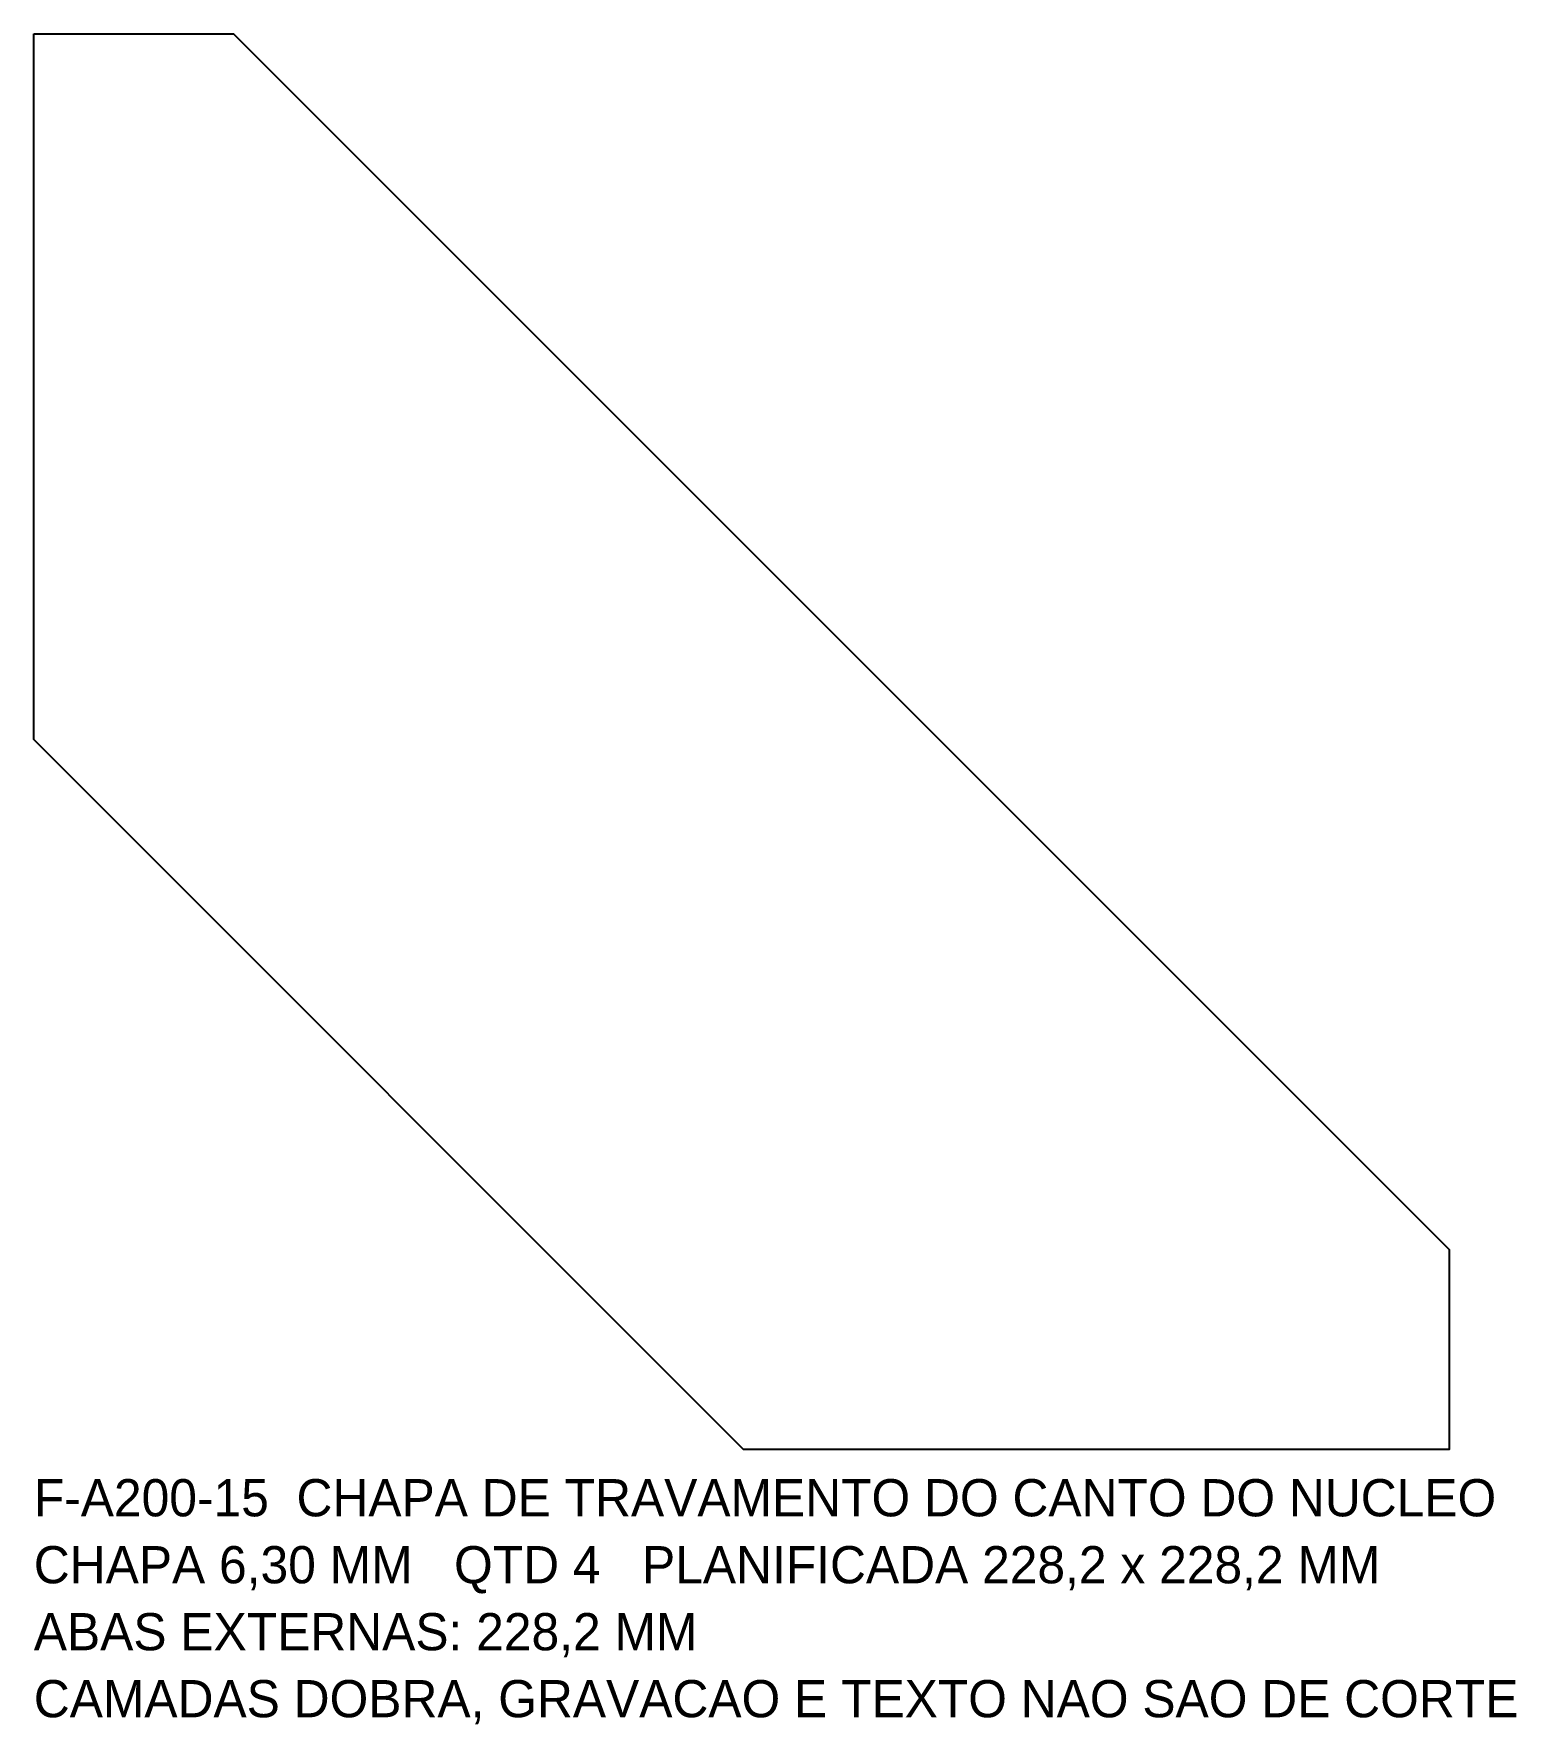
# Model space of a CAD drawing. Header units: millimetres. Extents: x 0 to 239, y -44 to 228.
import ezdxf

# ---------------------------------------------------------------- set-up
doc = ezdxf.new("R2010")
doc.units = ezdxf.units.MM
doc.layers.add('CORTE', color=7, linetype='CONTINUOUS')
doc.layers.add('TEXTO', color=3, linetype='CONTINUOUS')

msp = doc.modelspace()

# ---------------------------------------------------------------- linework, layer by layer
at = {"layer": 'CORTE'}
msp.add_lwpolyline([(0, 228.25), (32.2, 228.25), (228.25, 32.2), (228.25, 0), (114.44, 0), (0, 114.44)], close=True, dxfattribs=at)

# ---------------------------------------------------------------- texts
at = {"layer": 'TEXTO'}
for s, p in [('F-A200-15  CHAPA DE TRAVAMENTO DO CANTO DO NUCLEO', (0, -10.8)), ('CHAPA 6,30 MM   QTD 4   PLANIFICADA 228,2 x 228,2 MM', (0, -21.6)), ('ABAS EXTERNAS: 228,2 MM', (0, -32.4)), ('CAMADAS DOBRA, GRAVACAO E TEXTO NAO SAO DE CORTE', (0, -43.2))]:
    msp.add_text(s, height=6, dxfattribs=at).set_placement(p)

doc.saveas('drawing.dxf')
